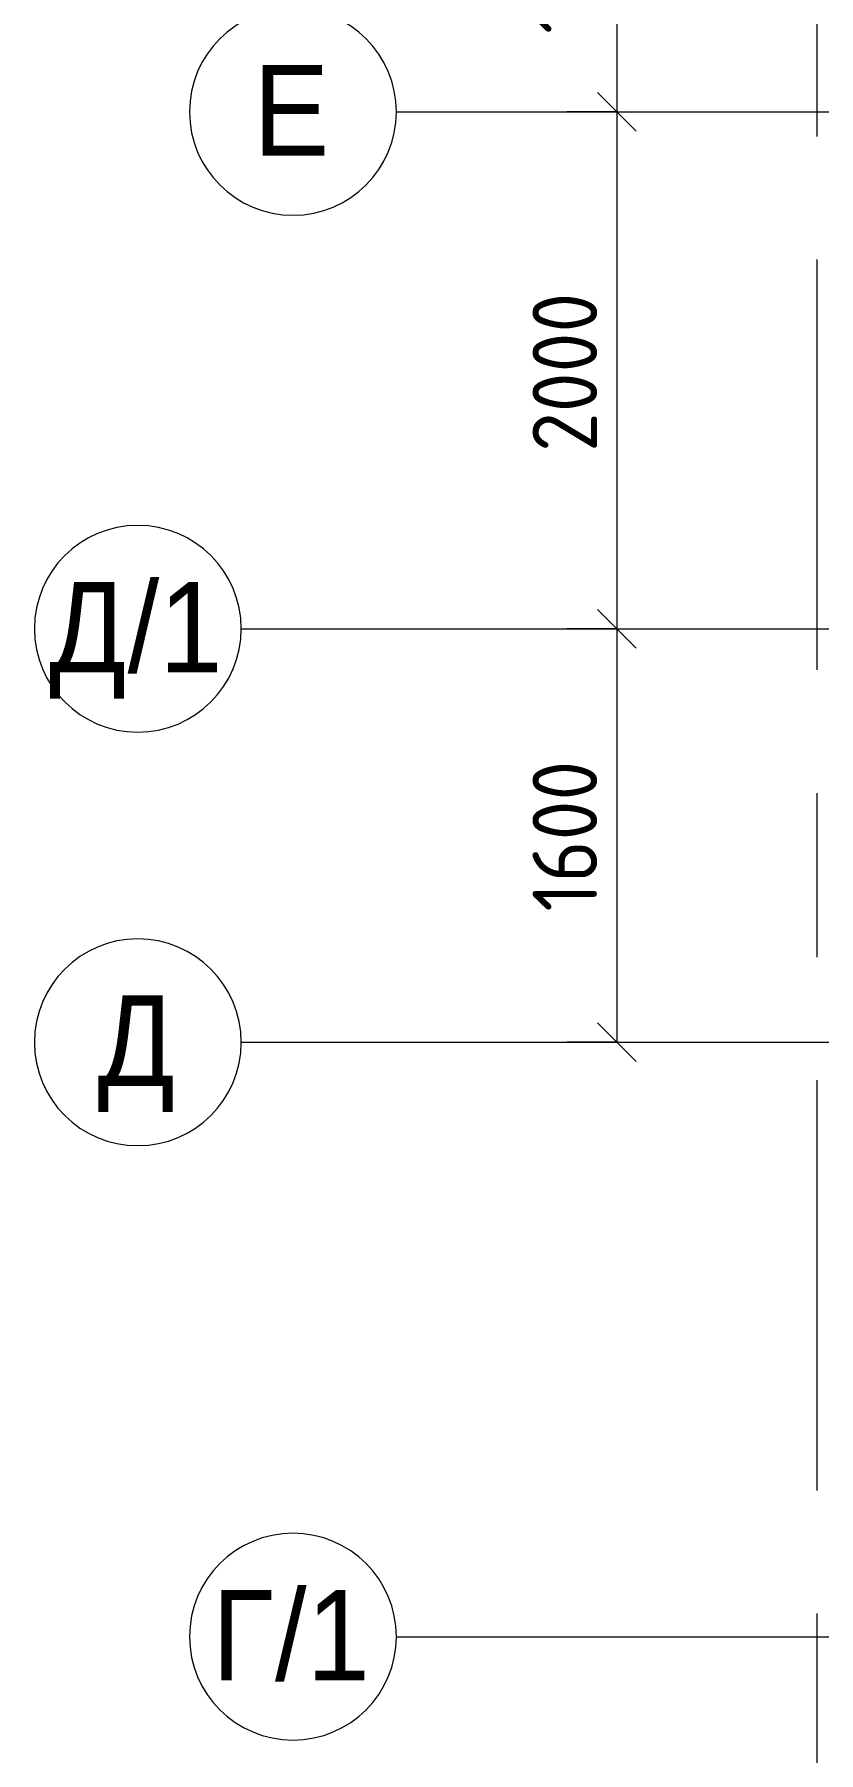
# Model space of a CAD drawing. Header units: millimetres. Extents: x 63432 to 177405, y -1987 to 27578.
# Drawn here: x 63432 to 66465, y 10651 to 17300 of the extents above; entities that cross this region are included whole.
import ezdxf

# ---------------------------------------------------------------- set-up
doc = ezdxf.new("R2010")
doc.units = ezdxf.units.MM
doc.linetypes.add('Осевая', pattern=[3175, 635, -476.25, 1587.5, -476.25])
for name, color, linetype, lineweight in [('A-ANNO-DIMS', 7, 'Continuous', 9), ('A-ANNO-DIMS-100', 7, 'Continuous', 9), ('Оси', 7, 'Continuous', 9), ('Оси-1', 7, 'Continuous', 20), ('Оси-2', 7, 'Осевая', 9)]:
    doc.layers.add(name, color=color, linetype=linetype, lineweight=lineweight)
doc.styles.add('Arial', font='arial.ttf', dxfattribs={"width": 0.9, "height": 350})
doc.styles.add('ISOCPEUR', font='isocpeur.ttf', dxfattribs={"width": 0.9, "height": 250})
doc.dimstyles.new('ISO-2_5_0_9К_БОЛЬШОЙ', dxfattribs={"dimscale": 304.8, "dimtxt": 248.995294, "dimasz": 0.492126, "dimexe": 0.393701, "dimexo": 0.984252, "dimgap": 0, "dimtad": 1, "dimdec": 0, "dimrnd": 10, "dimzin": 0, "dimdsep": 46, "dimtxsty": 'ISOCPEUR', "dimblk1": 'OBLIQUE', "dimblk2": 'OBLIQUE', "dimsah": 1, "dimcen": 0.09, "dimdle": 0.393701, "dimazin": 0, "dimtfac": 1, "dimtdec": 4, "dimtix": 1, "dimtmove": 0, "dimatfit": 3, "dimfxl": 1, "dimtvp": 1, "dimtolj": 1, "dimtzin": 0, "dimarcsym": 2})

# ---------------------------------------------------------------- blocks, each defined once
blk = doc.blocks.new('Ось сетки - D8-29747960-План разверток пом_3_12_ Этаж 3')
at = {"layer": 'Оси-1'}
for start, end in [(360, 180), (180, 360)]:
    blk.add_arc((0, 0), 4, start, end, dxfattribs=at)
blk = doc.blocks.new('DIMBLOCK4-План разверток пом_3_12_ Этаж 3')
at = {"layer": 'A-ANNO-DIMS-100', "lineweight": 20}
for p, q in [((65684.9, 18150), (65609.9, 18225)), ((65684.9, 18150), (65759.9, 18075)), ((65684.9, 17000), (65609.9, 17075)), ((65684.9, 17000), (65759.9, 16925))]:
    blk.add_line(p, q, dxfattribs=at)
at = {"layer": 'A-ANNO-DIMS-100'}
for p, q in [((65491, 18150), (65804.9, 18150)), ((65684.9, 18150), (65491, 18150)), ((65684.9, 18150), (65684.9, 17000)), ((65491, 17000), (65804.9, 17000)), ((65684.9, 17000), (65491, 17000))]:
    blk.add_line(p, q, dxfattribs=at)
at = {"layer": 'A-ANNO-DIMS-100', "color": 0, "insert": (65358.3, 17302.1), "char_height": 250, "width": 655.049, "attachment_point": 1, "rotation": 90, "line_spacing_factor": 1.149209, "style": 'ISOCPEUR'}
blk.add_mtext('1150', dxfattribs=at)
blk = doc.blocks.new('_Oblique')
at = {"color": 0, "linetype": 'ByBlock', "lineweight": -2}
blk.add_line((-0.5, -0.5), (0.5, 0.5), dxfattribs=at)
blk = doc.blocks.new('DIMBLOCK5-План разверток пом_3_12_ Этаж 3')
at = {"layer": 'A-ANNO-DIMS-100', "lineweight": 20}
for p, q in [((65684.9, 17000), (65609.9, 17075)), ((65684.9, 17000), (65759.9, 16925)), ((65684.9, 15000), (65609.9, 15075)), ((65684.9, 15000), (65759.9, 14925))]:
    blk.add_line(p, q, dxfattribs=at)
at = {"layer": 'A-ANNO-DIMS-100'}
for p, q in [((65491, 17000), (65804.9, 17000)), ((65684.9, 17000), (65491, 17000)), ((65684.9, 17000), (65684.9, 15000)), ((65491, 15000), (65804.9, 15000)), ((65684.9, 15000), (65491, 15000))]:
    blk.add_line(p, q, dxfattribs=at)
at = {"layer": 'A-ANNO-DIMS-100', "color": 0, "insert": (65358.3, 15684), "char_height": 250, "width": 758.478, "attachment_point": 1, "rotation": 90, "line_spacing_factor": 1.149209, "style": 'ISOCPEUR'}
blk.add_mtext('2000', dxfattribs=at)
blk = doc.blocks.new('DIMBLOCK6-План разверток пом_3_12_ Этаж 3')
at = {"layer": 'A-ANNO-DIMS-100', "lineweight": 20}
for p, q in [((65684.9, 15000), (65609.9, 15075)), ((65684.9, 15000), (65759.9, 14925)), ((65684.9, 13400), (65609.9, 13475)), ((65684.9, 13400), (65759.9, 13325))]:
    blk.add_line(p, q, dxfattribs=at)
at = {"layer": 'A-ANNO-DIMS-100'}
for p, q in [((65491, 15000), (65804.9, 15000)), ((65684.9, 15000), (65491, 15000)), ((65684.9, 15000), (65684.9, 13400)), ((65491, 13400), (65804.9, 13400)), ((65684.9, 13400), (65491, 13400))]:
    blk.add_line(p, q, dxfattribs=at)
at = {"layer": 'A-ANNO-DIMS-100', "color": 0, "insert": (65358.3, 13905.5), "char_height": 250, "width": 706.764, "attachment_point": 1, "rotation": 90, "line_spacing_factor": 1.149209, "style": 'ISOCPEUR'}
blk.add_mtext('1600', dxfattribs=at)

msp = doc.modelspace()

# ---------------------------------------------------------------- linework, layer by layer
at = {"layer": 'Оси'}
for p, q in [((64831.7, 17000), (67331.7, 17000)), ((64231.7, 15000), (66731.7, 15000)), ((64231.7, 13400), (66731.7, 13400)), ((64831.7, 11100), (67331.7, 11100))]:
    msp.add_line(p, q, dxfattribs=at)
at = {"layer": 'Оси-2'}
msp.add_line((66460, 10554.5), (66460, 24898.1), dxfattribs=at)

# ---------------------------------------------------------------- block references
at = {"layer": 'Оси-1', "xscale": 99.99999999999993, "yscale": 99.99999999999993, "zscale": 99.99999999999993, "rotation": 269.9999999999994}
for p in [(64431.7, 17000), (63831.7, 15000), (63831.7, 13400), (64431.7, 11100)]:
    msp.add_blockref('Ось сетки - D8-29747960-План разверток пом_3_12_ Этаж 3', p, dxfattribs=at)

# ---------------------------------------------------------------- texts
at = {"layer": 'Оси', "char_height": 350, "attachment_point": 1, "style": 'Arial'}
for s, insert, width in [('\\fArial|b0|i0|c204|p34|;\\W.9;Е', (64278.9, 17181), 360.759), ('\\fArial|b0|i0|c204|p34|;\\W.9;Д', (63488.5, 15181), 367.975), ('/1', (63792.2, 15181), 454.557), ('\\fArial|b0|i0|c204|p34|;\\W.9;Д', (63676.2, 13581), 367.975), ('\\fArial|b0|i0|c204|p34|;\\W.9;Г', (64118.2, 11281), 295.823), ('/1', (64362.3, 11281), 454.557)]:
    msp.add_mtext(s, dxfattribs=dict(at, insert=insert, width=width))

# ---------------------------------------------------------------- dimensions: what is measured, and where the dimension line sits
at = {"layer": 'A-ANNO-DIMS'}
for base, p1, p2, override, picture, middle in [((65684.9, 17000), (65791, 18150), (65791, 17000), {"dimpost": '<>', "dimfxl": 1150}, 'DIMBLOCK4-План разверток пом_3_12_ Этаж 3', (65559.9, 17575)), ((65684.9, 15000), (65791, 17000), (65791, 15000), {"dimpost": '<>', "dimfxl": 2000.000075}, 'DIMBLOCK5-План разверток пом_3_12_ Этаж 3', (65559.9, 16000)), ((65684.9, 13400), (65791, 15000), (65791, 13400), {"dimpost": '<>', "dimfxl": 1600}, 'DIMBLOCK6-План разверток пом_3_12_ Этаж 3', (65559.9, 14200))]:
    dim = msp.add_linear_dim(base=base, p1=p1, p2=p2, angle=90, dimstyle='ISO-2_5_0_9К_БОЛЬШОЙ', override=override, dxfattribs=at)
    dim.commit()
    dim.dimension.update_dxf_attribs({"geometry": picture, "text_midpoint": middle})

doc.saveas('drawing.dxf')
